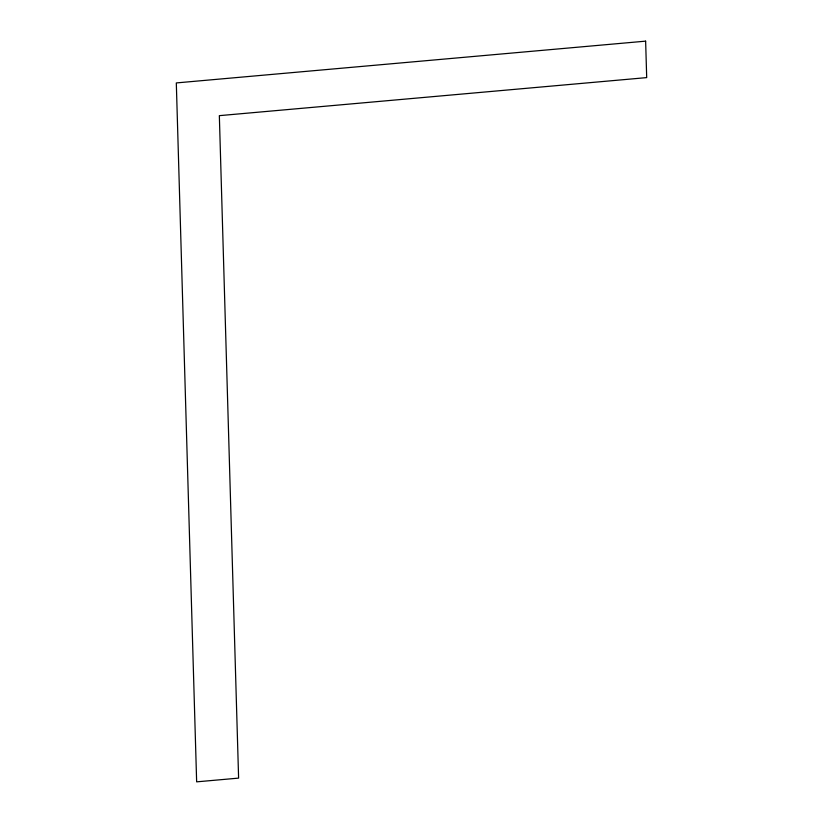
<?xml version="1.0" encoding="UTF-8"?>
<svg xmlns="http://www.w3.org/2000/svg" width="823" height="823" viewBox="0 0 823 823"><rect width="100%" height="100%" fill="white"/><g stroke="black" fill="none" stroke-linecap="round" stroke-linejoin="round"><path stroke-width="1.23" d="M645.633 41.15L176.307 82.928L196.646 781.85L238.608 778.116L219.34 115.652L646.693 77.609L645.633 41.15"/></g></svg>
